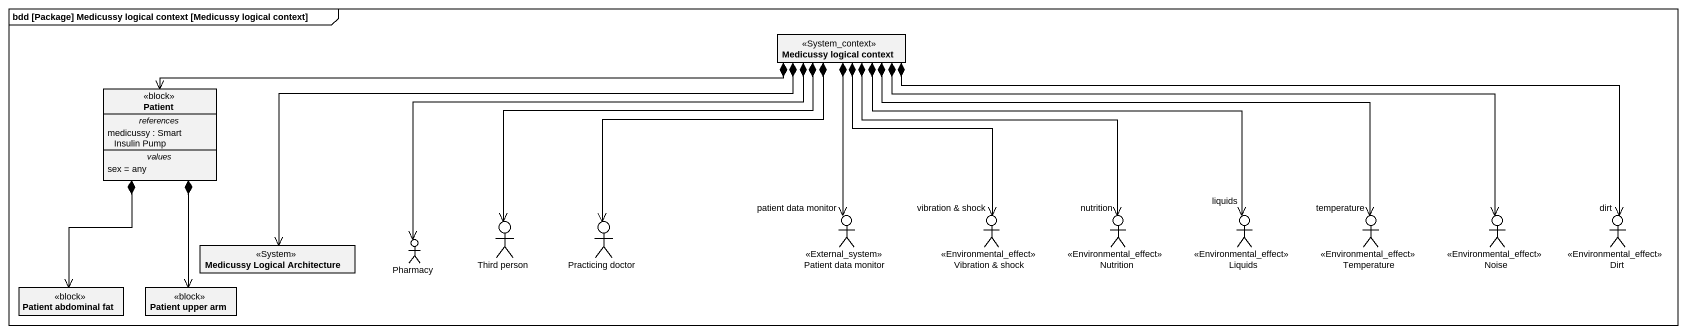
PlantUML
@startuml
mainframe bdd [Package] Medicussy logical context [Medicussy logical context]
allowmixing
hide circle
hide empty members
class "Medicussy logical context" as Medicussy_logical_context <<System_context>>
class Patient <<block>> {
  -- references --
  medicussy : Smart Insulin Pump
  -- values --
  sex = any
}
actor Pharmacy #FFFFFF
actor "Third person" as Third_person #FFFFFF
actor "Practicing doctor" as Practicing_doctor #FFFFFF
actor "Patient data monitor" as Patient_data_monitor <<External_system>>
actor "Vibration & shock" as Vibration_shock <<Environmental_effect>>
actor Nutrition <<Environmental_effect>>
actor Liquids <<Environmental_effect>>
actor Temperature <<Environmental_effect>>
actor Noise <<Environmental_effect>>
actor Dirt <<Environmental_effect>>
class "Medicussy Logical Architecture" as Medicussy_Logical <<System>>
class "Patient abdominal fat" as Patient_abdominal_fat <<block>>
class "Patient upper arm" as Patient_upper_arm <<block>>
Medicussy_logical_context *-left-> Patient
Medicussy_logical_context *-left-> Pharmacy
Medicussy_logical_context *-left-> Third_person
Medicussy_logical_context *--> Practicing_doctor
Medicussy_logical_context *--> "patient data monitor" Patient_data_monitor
Medicussy_logical_context *--> "vibration & shock" Vibration_shock
Medicussy_logical_context *--> "nutrition" Nutrition
Medicussy_logical_context *-right-> "liquids" Liquids
Medicussy_logical_context *-right-> "temperature" Temperature
Medicussy_logical_context *-right-> Noise
Medicussy_logical_context *-right-> "dirt" Dirt
Medicussy_logical_context *-left-> Medicussy_Logical
Patient *--> Patient_abdominal_fat
Patient *--> Patient_upper_arm
@enduml
